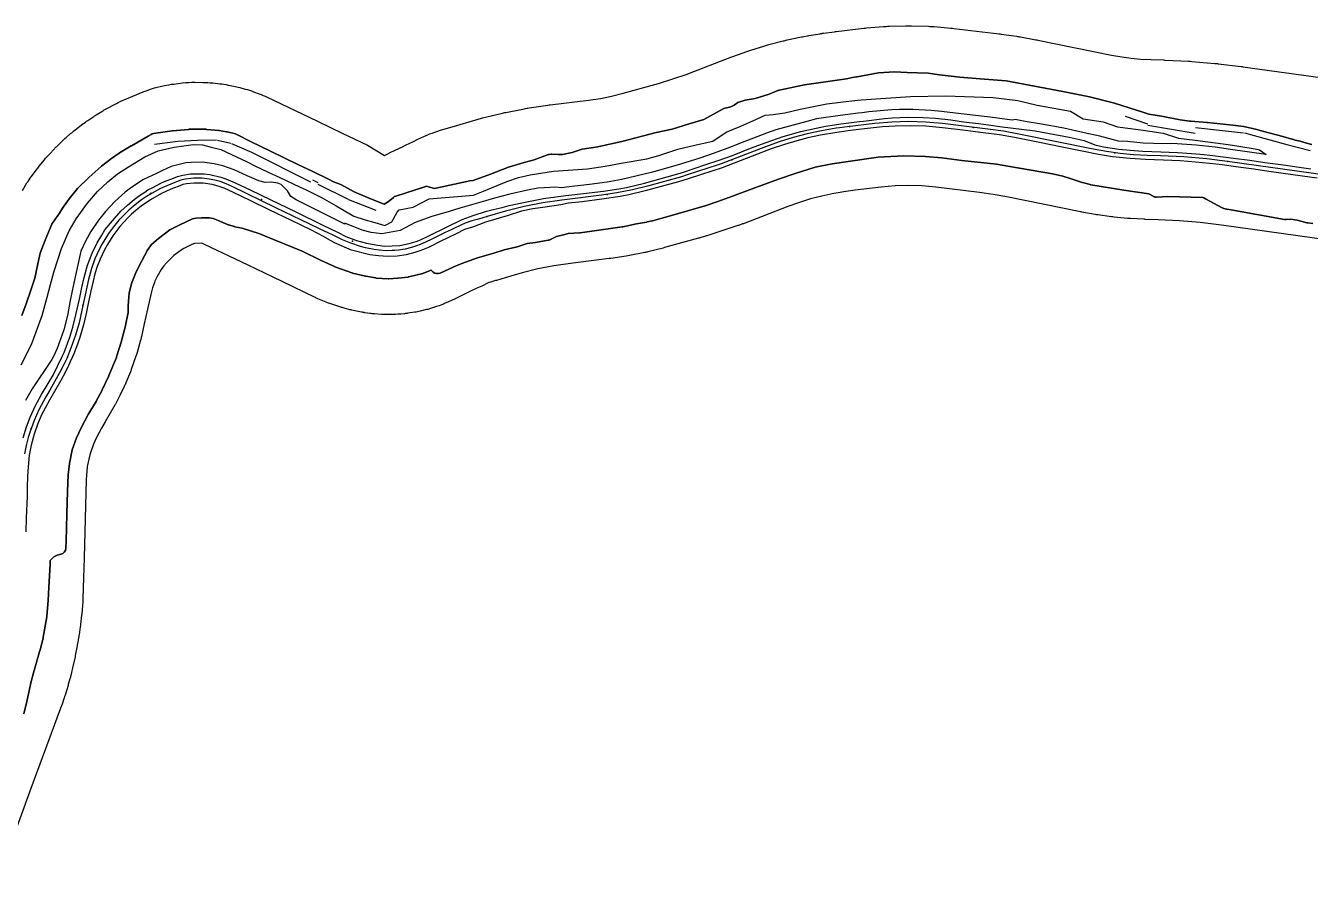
# Model space of a CAD drawing. Header units: inches. Extents: x 91426 to 118597, y 433843 to 446922.
# Drawn here: x 116479 to 117483, y 438874 to 439544 of the extents above; entities that cross this region are included whole.
import ezdxf

# ---------------------------------------------------------------- set-up
doc = ezdxf.new("R2010")
doc.units = ezdxf.units.IN
doc.header["$MEASUREMENT"] = 0
for name, color, linetype, true_color in [('As_waterkering_PWK', 7, 'Continuous', 0x8b0648), ('Beschermingszone_PWK', 7, 'Continuous', 0xde06d3), ('Kernzone_PWK', 7, 'Continuous', 0x33065f), ('Kruinlijnen_PWK', 7, 'Continuous', 0xda0676), ('Kunstwerken_PWK', 7, 'Continuous', 0x2f0602), ('Leggerbermen_PWK', 7, 'Continuous', 0xd60719), ('Referentiepunten_PWK', 7, 'Continuous', 0x7e0730)]:
    doc.layers.add(name, color=color, linetype=linetype, true_color=true_color)

msp = doc.modelspace()

# ---------------------------------------------------------------- linework, layer by layer
at = {"layer": 'As_waterkering_PWK'}
for points in [[(117115.1812, 439464.6229), (117112.5812, 439464.2754), (117103.915, 439462.8053), (117101.0709, 439462.2713), (117089.9222, 439459.9136), (117078.8925, 439457.0503), (117068.0048, 439453.6874), (117057.2816, 439449.8318), (117022.6538, 439436.4825), (117020.1988, 439435.6088), (116995.999, 439427.7011), (116991.5496, 439426.3608), (116965.1641, 439419.0766), (116953.2419, 439416.0986), (116941.1877, 439413.71), (116929.0307, 439411.9167), (116898.1109, 439408.1294), (116883.2618, 439405.9514), (116868.533, 439403.0704), (116853.9577, 439399.493), (116839.5687, 439395.2273), (116832.8814, 439393.2753), (116827.6251, 439391.8231), (116822.3509, 439390.068), (116818.9832, 439388.5), (116813.6021, 439385.8718), (116811.6065, 439384.9185), (116806.8401, 439382.7002), (116796.2828, 439377.6309), (116791.4095, 439375.2076), (116787.1688, 439373.3189), (116784.3357, 439372.2498), (116780.4246, 439370.9669), (116775.4355, 439369.7552), (116770.1702, 439368.9534), (116767.3549, 439368.6861), (116765.4127, 439368.5881)], [(117515.9669, 439424.7317), (117420.4306, 439438.0846), (117402.4696, 439440.2644), (117384.4415, 439441.793), (117366.3699, 439442.6684), (117355.8968, 439442.9859), (117345.2811, 439443.5338), (117334.6983, 439444.5325), (117324.1675, 439445.9801), (117313.7077, 439447.8741), (117255.4344, 439459.7108), (117243.3897, 439461.9024), (117231.2657, 439463.6008), (117195.7028, 439467.8448), (117182.5159, 439469.0284), (117169.2824, 439469.4388), (117156.0475, 439469.0745), (117142.8566, 439467.9369), (117121.2938, 439465.4399), (117115.1812, 439464.6229)], [(116765.4127, 439368.5881), (116760.7699, 439368.4793), (116755.2665, 439368.9026), (116751.2713, 439369.4847), (116744.5244, 439370.8341), (116740.688, 439371.866), (116732.9092, 439374.406), (116726.374, 439377.1047), (116719.3096, 439380.5179), (116708.6204, 439385.6773), (116693.9096, 439392.7416), (116674.3833, 439402.1079), (116640.1726, 439418.5915), (116635.463, 439420.814), (116630.9386, 439422.4809), (116626.6259, 439423.645), (116622.1809, 439424.5446), (116616.704, 439425.1532), (116610.3275, 439425.2061), (116603.373, 439424.3745), (116600.0617, 439423.645), (116598.0784, 439422.9421), (116597.3261, 439422.6287), (116596.6485, 439422.3486), (116595.4579, 439421.8723), (116588.9756, 439419.2265), (116584.0543, 439417.004), (116577.5191, 439413.5115), (116573.1799, 439410.8392), (116569.2112, 439408.1669), (116563.0464, 439403.4308), (116559.4216, 439400.2823), (116555.3999, 439396.3664), (116551.537, 439392.3183), (116547.3566, 439387.1854), (116543.3878, 439381.8143), (116539.7464, 439375.9674), (116538.0697, 439373.0831), (116534.339, 439365.4895), (116532.8574, 439361.997), (116530.1586, 439354.6416), (116527.8601, 439346.0673), (116522.6267, 439321.9041), (116520.4663, 439312.1174), (116517.7471, 439302.471), (116514.3894, 439292.9142), (116510.7646, 439284.1564), (116507.2721, 439276.9333), (116505.2083, 439272.9116), (116497.5354, 439259.4972), (116494.445, 439254.2716)], [(116494.445, 439254.2716), (116488.9364, 439244.0455), (116485.2215, 439235.7972), (116482.1986, 439227.1307), (116480.655, 439222.3496), (116479.1733, 439216.2113), (116477.7975, 439209.4909)]]:
    msp.add_lwpolyline(points, dxfattribs=at)
at = {"layer": 'Beschermingszone_PWK'}
for points in [[(116476.083, 439415.6154), (116479.7243, 439421.4624, -0.019845472), (116483.0684, 439426.3853), (116487.0372, 439431.7564, -0.011777956), (116489.2031, 439434.5475), (116493.3835, 439439.6804, -0.019630583), (116497.2773, 439444.0956), (116501.1402, 439448.1437, -0.009185029), (116503.0786, 439450.1018), (116507.1003, 439454.0176, -0.014217272), (116510.2389, 439456.9044), (116513.8637, 439460.0529, -0.015033229), (116517.3551, 439462.9061), (116523.5199, 439467.6421, -0.015618758), (116527.322, 439470.3786), (116531.2907, 439473.0509, -0.010152572), (116533.8509, 439474.7002), (116538.1901, 439477.3725, -0.015300535), (116542.1694, 439479.6583), (116548.7046, 439483.1508, -0.016652307), (116553.1853, 439485.3568), (116558.1066, 439487.5793, -0.009167844), (116560.6333, 439488.6651), (116567.3593, 439491.4104), (116568.3944, 439491.8244), (116568.5769, 439491.8999), (116569.2322, 439492.1729, -0.013546478), (116573.0238, 439493.6335), (116575.0071, 439494.3364, -0.030958162), (116583.9276, 439496.8891), (116587.2389, 439497.6185, -0.024454701), (116594.4678, 439498.8439), (116601.4224, 439499.6755, -0.031839309), (116610.9499, 439500.2035), (116617.3264, 439500.1506, -0.025594981), (116624.9863, 439499.6945), (116630.4632, 439499.0859, -0.022260356), (116637.0578, 439498.0543), (116641.5028, 439497.1547, -0.015994263), (116646.1717, 439496.0533), (116650.4844, 439494.8892, -0.022337673), (116656.8665, 439492.8566), (116661.3909, 439491.1897, -0.021986804), (116667.4711, 439488.6408), (116672.4547, 439486.289), (116706.8793, 439469.7024), (116726.3614, 439460.3573), (116741.1545, 439453.2534), (116745.9315, 439450.9477), (116759.3024, 439443.0101), (116759.4414, 439443.072), (116762.8892, 439444.7864, -0.003448647), (116763.8187, 439445.2407), (116774.376, 439450.3099, -0.003013492), (116775.1933, 439450.6963), (116779.6187, 439452.756), (116780.9806, 439453.4066), (116786.0685, 439455.8915, -0.004643877), (116787.3259, 439456.4913), (116790.6935, 439458.0593, -0.028636387), (116798.6698, 439461.2313), (116803.944, 439462.9864, -0.012924867), (116807.6529, 439464.115), (116812.3865, 439465.4227), (116818.4022, 439467.1787), (116832.6404, 439471.3997, -0.011880658), (116836.0802, 439472.3312), (116850.6556, 439475.9086, -0.011880734), (116854.1358, 439476.6756), (116868.8647, 439479.5565, -0.011880709), (116872.3774, 439480.1573), (116887.2265, 439482.3354, -0.005939914), (116888.9925, 439482.573), (116918.9974, 439486.2483), (116928.4184, 439487.638), (116936.8552, 439489.3098), (116946.0942, 439491.6175), (116970.7514, 439498.4246), (116973.5322, 439499.2623), (116995.9738, 439506.5955), (116996.5872, 439506.8138), (117030.3038, 439519.8118, -0.005697099), (117031.9054, 439520.4083), (117042.6285, 439524.2639, -0.011397171), (117045.8711, 439525.347), (117056.7588, 439528.7099, -0.011396878), (117060.0473, 439529.6441), (117071.077, 439532.5074, -0.011396643), (117074.4046, 439533.2907), (117085.5533, 439535.6484, -0.005702847), (117087.231, 439535.9833), (117090.0751, 439536.5173, -0.004390545), (117091.3717, 439536.749), (117100.0379, 439538.219, -0.008790997), (117102.6452, 439538.6143), (117111.3577, 439539.7788, -0.004396209), (117112.6664, 439539.942), (117134.2292, 439542.439, -0.007314088), (117136.4122, 439542.6595), (117149.6031, 439543.7972, -0.014630031), (117153.9841, 439544.0462), (117167.219, 439544.4104, -0.014630153), (117171.6071, 439544.4028), (117184.8406, 439543.9924, -0.01463002), (117189.2207, 439543.7281), (117202.4076, 439542.5445, -0.007315014), (117204.5901, 439542.3164), (117240.153, 439538.0724, -0.005100488), (117241.6704, 439537.8756), (117253.7944, 439536.1772, -0.010203055), (117256.8161, 439535.6908), (117268.8608, 439533.4992, -0.005102097), (117270.3638, 439533.2099), (117327.8556, 439521.5319), (117335.9614, 439520.0642), (117343.3323, 439519.0509), (117350.7395, 439518.3519), (117358.9663, 439517.9273), (117368.6425, 439517.634, -0.004523587), (117369.9985, 439517.5806), (117388.0701, 439516.7052, -0.00904706), (117390.778, 439516.5249), (117408.8061, 439514.9963, -0.009047063), (117411.5057, 439514.7181), (117429.4667, 439512.5383, -0.004523499), (117430.8123, 439512.3626), (117525.4872, 439499.1301)], [(117484.6823, 439451.6134), (117481.5771, 439452.4324), (117475.4132, 439454.0924), (117471.6179, 439455.0596), (117469.5937, 439455.623), (117469.0094, 439455.7856), (117461.9961, 439457.7374), (117446.1694, 439461.9813), (117441.7161, 439463.1519), (117431.5693, 439465.5906), (117431.5599, 439465.5919), (117431.2536, 439465.626), (117422.7891, 439466.5518), (117403.0892, 439468.7995, 0.011127696), (117402.8676, 439468.8198), (117402.8587, 439468.8204), (117390.0034, 439469.71), (117388.9137, 439469.8056), (117381.5902, 439470.8466), (117367.0085, 439473.6062), (117357.1268, 439475.1674), (117353.1337, 439476.4782), (117330.2491, 439483.9903), (117310.8569, 439488.7019), (117289.8464, 439492.8905), (117245.5157, 439501.2259), (117225.3226, 439502.9681), (117209.2917, 439504.1282), (117193.3779, 439506.0456), (117184.6506, 439507.2204), (117168.0538, 439507.8625), (117158.3245, 439508.4765), (117145.7546, 439507.7081), (117128.9511, 439504.5708), (117128.5666, 439504.4991), (117125.3709, 439503.9024), (117120.7133, 439502.8854), (117087.8057, 439498.1969), (117067.9221, 439494.0067), (117067.8512, 439493.9921), (117067.4192, 439493.901), (117067.0098, 439493.7357), (117060.3141, 439491.0316), (117049.2757, 439487.5598), (117041.417, 439486.0878), (117035.7653, 439484.2993), (117032.7118, 439482.3676), (117030.2001, 439481.0454), (117024.8071, 439479.8216), (117009.0374, 439471.0831), (116997.7552, 439467.6604), (116984.3364, 439463.4915), (116971.9422, 439460.8786), (116946.0658, 439454.1176), (116926.3374, 439449.8062), (116913.9143, 439447.8756), (116906.1353, 439445.3652), (116898.5672, 439443.8035), (116895.1765, 439443.8035), (116890.3492, 439443.934), (116890.0736, 439443.9414), (116889.7988, 439443.9185), (116888.2113, 439443.7862), (116887.5202, 439443.7286), (116886.8708, 439443.4851), (116884.7622, 439442.6943), (116884.7542, 439442.6913), (116876.4048, 439439.5924), (116868.6382, 439437.3915), (116856.3038, 439433.7187), (116842.1839, 439428.2826), (116828.5807, 439423.429), (116826.2204, 439423.072), (116798.5292, 439417.2471), (116793.8724, 439418.5171), (116792.4347, 439418.9092), (116791.017, 439418.4503), (116768.1305, 439411.042), (116767.2372, 439410.7528), (116766.5096, 439410.1593), (116762.2393, 439406.6756), (116761.801, 439406.318), (116759.1571, 439404.8033), (116756.9125, 439405.7033), (116745.9247, 439410.1087), (116735.7278, 439414.4972), (116725.1202, 439420.182), (116719.3557, 439422.4571), (116715.6137, 439424.484), (116703.4091, 439430.5193), (116691.6279, 439435.8141), (116670.6493, 439446.1056), (116654.4277, 439453.8867), (116643.781, 439459.4072, 0.05840852), (116642.6921, 439459.8191), (116636.3421, 439461.4066, 0.022671924), (116635.8979, 439461.4965), (116629.9448, 439462.4225, 0.013662473), (116629.6738, 439462.4571), (116620.4133, 439463.3832, 0.024921302), (116619.9158, 439463.408), (116606.4221, 439463.408, 0.023865936), (116605.9456, 439463.3852), (116593.5101, 439462.1946, 0.012249887), (116593.2669, 439462.1653), (116578.7148, 439460.0486, 0.101374199), (116576.8272, 439459.3671), (116574.5119, 439457.9521), (116561.3868, 439450.4776), (116561.341, 439450.4548), (116561.2184, 439450.3817), (116552.2009, 439444.9995), (116552.1131, 439444.9468), (116552.069, 439444.9208), (116552.0268, 439444.8917), (116551.9422, 439444.8342), (116544.9355, 439440.0457), (116544.8541, 439439.9896), (116544.7741, 439439.9314), (116544.6957, 439439.8711), (116538.0271, 439434.708), (116537.8783, 439434.5928), (116537.7385, 439434.4667), (116528.3479, 439425.9935), (116528.2865, 439425.9369), (116528.2258, 439425.8796), (116528.1577, 439425.8136), (116519.2608, 439417.2299), (116512.665, 439408.9787), (116507.5886, 439401.6974), (116505.1679, 439397.7548), (116499.4533, 439389.7574), (116499.1083, 439389.2747), (116494.0359, 439376.729), (116490.1027, 439366.4822), (116488.0859, 439358.3251), (116485.7286, 439347.0894), (116482.736, 439337.5165), (116479.1749, 439326.8368), (116475.7956, 439317.6888)], [(116477.1397, 439006.2181), (116479.4743, 439015.871), (116482.9636, 439031.4625), (116484.7176, 439038.3086), (116489.8574, 439055.7032, 0.012766045), (116489.9234, 439055.9498), (116492.3005, 439065.8242, 0.016199926), (116492.3661, 439066.1414), (116495.14, 439082.1632, 0.019739136), (116495.1919, 439082.5544), (116496.3282, 439094.804, 0.011964906), (116496.3446, 439095.0427), (116496.8011, 439105.265), (116497.7453, 439123.1636), (116497.9744, 439126.1102), (116498.2459, 439126.6479), (116499.3252, 439127.8914), (116500.7827, 439129.1904), (116503.3309, 439130.4883), (116506.102, 439131.0515, 0.346509007), (116510.103, 439135.771), (116510.3161, 439141.6755), (116510.5808, 439151.4691), (116510.9773, 439162.9686), (116511.5069, 439180.0461), (116511.8977, 439193.2045), (116512.9059, 439202.1523), (116515.1661, 439212.8257), (116518.5564, 439222.2432), (116521.9821, 439229.8557), (116527.5262, 439240.2995), (116533.8011, 439250.6267, 0.014412694), (116533.9436, 439250.8772), (116538.4415, 439259.3438, 0.0134189), (116538.5609, 439259.5841), (116543.7203, 439270.6967, 0.011131293), (116543.8096, 439270.9006), (116549.6304, 439285.0558, 0.021968034), (116549.7794, 439285.4689), (116553.6159, 439297.772, 0.01234988), (116553.6836, 439298.0095), (116556.7263, 439309.7835, 0.014504962), (116556.7907, 439310.0663), (116558.7751, 439320.1205, 0.048755979), (116558.8697, 439321.0887), (116558.8697, 439325.166), (116559.1184, 439329.1455), (116559.7402, 439335.2389), (116561.4382, 439342.8802), (116565.1645, 439352.0715), (116569.2605, 439360.0075), (116572.0042, 439364.9725, 0.010300434), (116572.1001, 439365.1548), (116573.7947, 439368.544), (116577.073, 439373.2918), (116582.5593, 439378.0625), (116591.4619, 439384.8335), (116599.2989, 439388.8142), (116609.2783, 439393.3617), (116611.744, 439394.0256), (116616.2943, 439394.1423), (116622.2327, 439394.2634), (116625.3842, 439393.6535), (116629.347, 439392.1383), (116636.6306, 439388.8867, 0.03540717), (116637.2952, 439388.6448), (116641.9254, 439387.3219, 0.020227779), (116642.3184, 439387.2266), (116647.9918, 439386.0919), (116661.8702, 439381.6249), (116665.3676, 439380.0697), (116695.0424, 439368.1824), (116709.7915, 439360.7673), (116720.1121, 439356.0276, 0.022354525), (116720.5261, 439355.8594), (116733.731, 439351.1717, 0.026232101), (116734.2336, 439351.0225), (116744.4403, 439348.5656, 0.015662284), (116744.7469, 439348.5018), (116752.2834, 439347.1804, 0.027653984), (116752.8322, 439347.1152), (116762.1793, 439346.5258, 0.031466192), (116762.808, 439346.5258), (116769.6548, 439346.9566, 0.01310421), (116769.9158, 439346.9799), (116777.6212, 439347.872, 0.033149878), (116778.2726, 439347.9915), (116789.2528, 439350.7696, 0.03311461), (116789.882, 439350.974), (116795.8181, 439353.3464), (116797.4512, 439351.8255, 0.303401678), (116802.9362, 439350.9366), (116813.5981, 439355.8069), (116819.8856, 439358.5016), (116832.1617, 439362.8951), (116844.8937, 439366.5703), (116852.8536, 439369.0496), (116862.0835, 439371.2596, 0.01612706), (116862.3945, 439371.3448), (116871.039, 439374.0144), (116877.5746, 439375.0198), (116887.3843, 439376.6106, 0.068755482), (116888.6926, 439377.0125), (116893.9894, 439379.4762), (116900.4079, 439381.2043), (116903.0822, 439381.8728), (116911.8723, 439382.3751, 0.021593909), (116912.3018, 439382.4184), (116936.0804, 439385.853), (116945.1744, 439387.0392, 0.023837643), (116945.6434, 439387.1233), (116956.4712, 439389.6019), (116964.3867, 439390.8996, 0.01489757), (116964.6791, 439390.9565), (116968.7801, 439391.8825, 0.011292691), (116968.9992, 439391.9372), (116980.1318, 439394.9854), (116999.3364, 439400.4157), (117009.1283, 439403.1944, 0.015044833), (117009.4151, 439403.2852), (117020.0116, 439406.9941), (117031.5641, 439411.1104), (117046.9421, 439416.8109), (117067.5229, 439424.4627), (117080.4921, 439428.9169), (117096.2997, 439433.8404), (117109.5398, 439436.4114), (117122.1087, 439438.2444), (117145.5748, 439441.5217), (117165.5256, 439442.6877), (117182.6108, 439442.1699), (117195.2037, 439441.0015), (117210.7811, 439439.0213), (117238.0811, 439436.1199), (117246.9124, 439434.6913), (117281.7021, 439428.6295), (117289.8591, 439426.8451), (117295.5925, 439425.0764), (117305.0541, 439421.8209, 0.017284558), (117305.3846, 439421.7199), (117311.2161, 439420.1545, 0.024479501), (117311.6943, 439420.0509), (117337.7146, 439415.7355), (117357.0667, 439412.9544), (117360.5549, 439411.0332, 0.137738157), (117363.1874, 439410.4178), (117372.0047, 439410.8067), (117399.3418, 439410.0571), (117400.1711, 439409.7992), (117401.592, 439409.0617), (117414.5151, 439401.9989, 0.07638224), (117415.943, 439401.4814), (117417.9081, 439401.0928, 0.013189736), (117418.1681, 439401.0485), (117420.0591, 439400.7772), (117463.3065, 439392.9803, 0.066345234), (117464.6262, 439392.9198), (117468.0566, 439393.2177), (117473.1133, 439392.3179), (117480.7022, 439390.3074, 0.043222087), (117481.5522, 439390.1592), (117485.5472, 439389.8139)], [(117509.0458, 439375.213), (117413.9575, 439388.5033), (117397.3437, 439390.5197), (117381.1187, 439391.8954), (117364.4027, 439392.7051), (117354.3817, 439393.0089, -0.005315106), (117353.3196, 439393.0524), (117342.7039, 439393.6003, -0.010630885), (117340.5836, 439393.755), (117330.0008, 439394.7536, -0.010631343), (117327.8889, 439394.9983), (117317.3581, 439396.4459, -0.010630946), (117315.2586, 439396.7802), (117304.7989, 439398.6742, -0.005316045), (117303.7548, 439398.8747), (117245.9815, 439410.6099), (117235.4427, 439412.5275), (117224.8344, 439414.0135), (117190.5043, 439418.1104), (117179.5035, 439419.0978), (117169.1952, 439419.4175), (117158.8859, 439419.1337), (117147.8816, 439418.1847), (117127.4821, 439415.8224), (117120.0767, 439414.8326), (117112.7101, 439413.583), (117110.858, 439413.2352), (117101.3824, 439411.2313), (117092.5593, 439408.9409), (117083.8497, 439406.2507), (117074.7352, 439402.9736), (117040.639, 439389.8292, -0.006510554), (117039.4181, 439389.3767), (117036.9631, 439388.503, -0.006520283), (117035.729, 439388.0818), (117011.5292, 439380.1741, -0.005810517), (117010.4205, 439379.826), (117005.9711, 439378.4857, -0.00580685), (117004.8553, 439378.1637), (116978.4698, 439370.8795, -0.006145682), (116977.2811, 439370.567), (116965.3589, 439367.589, -0.01229054), (116962.9605, 439367.0522), (116950.9063, 439364.6636, -0.012290153), (116948.4845, 439364.2453), (116936.3275, 439362.452, -0.006144463), (116935.1097, 439362.2876), (116904.7795, 439358.5725), (116891.6938, 439356.6531), (116879.2973, 439354.2284), (116867.0299, 439351.2175), (116853.6797, 439347.2597), (116846.8918, 439345.2783, -0.003615654), (116846.1962, 439345.0807), (116842.1858, 439343.9728), (116840.8576, 439343.5308), (116840.5091, 439343.3685), (116835.3498, 439340.8486), (116832.9316, 439339.6935), (116828.2112, 439337.4965), (116818.2364, 439332.707), (116813.6719, 439330.4372, -0.010612245), (116811.752, 439329.5329), (116807.5113, 439327.6441, -0.014542826), (116804.8216, 439326.5388), (116801.9885, 439325.4697, -0.010969708), (116799.9196, 439324.7404), (116796.0085, 439323.4575, -0.0196813), (116792.2244, 439322.3792), (116787.2353, 439321.1675, -0.021783617), (116782.9629, 439320.3251), (116777.6976, 439319.5233, -0.01411829), (116774.8958, 439319.1772), (116772.0805, 439318.9099, -0.011059897), (116769.8746, 439318.7497), (116767.9324, 439318.6517, -0.006744897), (116766.5844, 439318.6019), (116761.9415, 439318.493, -0.025056633), (116756.9351, 439318.6266), (116751.4317, 439319.0499, -0.016977826), (116748.0579, 439319.425), (116744.0627, 439320.0071, -0.013180574), (116741.4655, 439320.4557), (116734.7186, 439321.8051, -0.016339258), (116731.5377, 439322.5501), (116727.7012, 439323.582, -0.013217519), (116725.1679, 439324.3357), (116717.3891, 439326.8757, -0.019004413), (116713.8247, 439328.1915), (116707.2895, 439330.8902, -0.014613545), (116704.6224, 439332.084), (116697.5666, 439335.493), (116686.931, 439340.6265), (116672.275, 439347.6645), (116652.7193, 439357.0449), (116618.6512, 439373.4598), (116616.4815, 439374.4837), (116610.6813, 439374.0814), (116608.7193, 439373.2806), (116606.1517, 439372.121), (116602.4353, 439370.135), (116600.2638, 439368.7976), (116598.4332, 439367.565), (116594.6996, 439364.6967), (116593.2836, 439363.4667), (116590.9389, 439361.1837), (116589.0658, 439359.2209), (116586.8694, 439356.524), (116584.7806, 439353.6971), (116582.5906, 439350.1806), (116582.175, 439349.4657), (116579.8268, 439344.6861), (116579.3706, 439343.6106), (116577.8721, 439339.5266), (116576.4697, 439334.2952), (116571.4727, 439311.2232), (116569.2909, 439301.3395, -0.014375274), (116568.5908, 439298.5516), (116565.8716, 439288.9052, -0.015778144), (116564.9203, 439285.8972), (116561.5626, 439276.3404, -0.013641329), (116560.5885, 439273.7925), (116556.9637, 439265.0347, -0.014487127), (116555.7788, 439262.3913), (116552.2863, 439255.1682, -0.005936082), (116551.7569, 439254.1056), (116549.6931, 439250.0839, -0.011363588), (116548.61, 439248.0862), (116540.937, 439234.6718, -0.003623885), (116540.5726, 439234.0453), (116537.9908, 439229.6796), (116533.7973, 439221.8949), (116531.7105, 439217.2617), (116529.601, 439211.2138), (116528.8163, 439208.7831), (116527.9822, 439205.3279), (116527.0536, 439200.7918), (116526.8924, 439199.7084), (116526.4342, 439195.7861), (116526.2103, 439192.9078), (116526.065, 439189.3392), (116524.4156, 439128.3425), (116524.0195, 439112.6796), (116523.4841, 439096.428, -0.012853232), (116523.3334, 439093.8622), (116522.5661, 439084.787, -0.006875842), (116522.4315, 439083.4185), (116521.6113, 439076.116, -0.008540569), (116521.3916, 439074.4222), (116520.4656, 439068.1251, -0.00678755), (116520.2499, 439066.7849), (116519.0775, 439060.0819, -0.003634597), (116518.947, 439059.3668), (116517.5265, 439051.888, -0.005746305), (116517.2991, 439050.7615), (116516.1525, 439045.3999, -0.004292916), (116515.9657, 439044.5619), (116514.0432, 439036.271, -0.013985249), (116513.3356, 439033.5655), (116512.0391, 439029.1205, -0.003253251), (116511.8528, 439028.4971), (116509.498, 439020.7977, -0.010766019), (116508.8242, 439018.7529), (116507.1216, 439013.9378), (116505.9482, 439010.6308, -0.003209853), (116505.7296, 439010.0272), (116482.7816, 438947.8984), (116455.5622, 438873.7351)]]:
    msp.add_lwpolyline(points, format="xyb", dxfattribs=at)
at = {"layer": 'Kernzone_PWK'}
for points in [[(116475.7956, 439317.6888), (116479.1749, 439326.8368), (116482.736, 439337.5165), (116485.7286, 439347.0894), (116488.0859, 439358.3251), (116490.1027, 439366.4822), (116494.0359, 439376.729), (116499.1083, 439389.2747), (116505.1679, 439397.7548), (116507.5886, 439401.6974), (116512.665, 439408.9787), (116519.2608, 439417.2299), (116528.1357, 439425.791, -0.013932242), (116528.3479, 439425.9935), (116537.7385, 439434.4667), (116537.8783, 439434.5928), (116538.0271, 439434.708), (116544.6957, 439439.8711, -0.014834719), (116544.9355, 439440.0457), (116551.9422, 439444.8342), (116552.0268, 439444.8917), (116552.069, 439444.9208), (116552.2009, 439444.9995), (116561.2184, 439450.3817), (116561.341, 439450.4548), (116561.3868, 439450.4776), (116574.5119, 439457.9521), (116576.8272, 439459.3671, -0.101374199), (116578.7148, 439460.0486), (116593.2669, 439462.1653, -0.012249889), (116593.5101, 439462.1946), (116605.9456, 439463.3852, -0.023865937), (116606.4221, 439463.408), (116619.9158, 439463.408, -0.024921302), (116620.4133, 439463.3832), (116629.6738, 439462.4571, -0.013662473), (116629.9448, 439462.4225), (116635.8979, 439461.4965, -0.022671924), (116636.3421, 439461.4066), (116642.6921, 439459.8191, -0.05840852), (116643.781, 439459.4072), (116654.4277, 439453.8867), (116670.6493, 439446.1056), (116691.6279, 439435.8141), (116703.4091, 439430.5193), (116715.6137, 439424.484), (116719.3557, 439422.4571), (116720.3045, 439422.0826), (116725.1202, 439420.182), (116735.7278, 439414.4972), (116745.9247, 439410.1087), (116756.9125, 439405.7033), (116759.1571, 439404.8033), (116761.801, 439406.318), (116762.2393, 439406.6756), (116766.5096, 439410.1593), (116767.2372, 439410.7528), (116768.1305, 439411.042), (116791.017, 439418.4503), (116792.4347, 439418.9092), (116793.8724, 439418.5171), (116798.5292, 439417.2471), (116826.2204, 439423.072), (116828.5807, 439423.429), (116842.1839, 439428.2826), (116856.3038, 439433.7187), (116868.6382, 439437.3915), (116876.4048, 439439.5924), (116884.7542, 439442.6913), (116884.7622, 439442.6943), (116886.8708, 439443.4851), (116887.5202, 439443.7286), (116888.2113, 439443.7862), (116889.7988, 439443.9185), (116890.0736, 439443.9414), (116890.3492, 439443.934), (116895.1765, 439443.8035), (116898.5672, 439443.8035), (116906.1353, 439445.3652), (116913.9143, 439447.8756), (116926.3374, 439449.8062), (116946.0658, 439454.1176), (116971.9422, 439460.8786), (116984.3364, 439463.4915), (116997.7552, 439467.6604), (117009.0374, 439471.0831), (117024.8071, 439479.8216), (117030.2001, 439481.0454), (117032.7118, 439482.3676), (117035.7653, 439484.2993), (117041.417, 439486.0878), (117049.2757, 439487.5598), (117060.3141, 439491.0316), (117067.0098, 439493.7357), (117067.4192, 439493.901), (117067.8512, 439493.9921), (117067.9221, 439494.0063), (117087.8057, 439498.1969), (117120.7133, 439502.8854), (117125.3709, 439503.9024), (117128.5666, 439504.4991), (117128.9511, 439504.5708), (117145.7546, 439507.7081), (117158.3245, 439508.4765), (117168.0538, 439507.8625), (117184.6506, 439507.2204), (117193.3779, 439506.0456), (117209.2917, 439504.1282), (117225.3226, 439502.9681), (117245.5157, 439501.2259), (117289.8464, 439492.8905), (117310.8569, 439488.7019), (117330.2491, 439483.9903), (117353.1337, 439476.4782), (117357.1268, 439475.1674), (117367.0085, 439473.6062), (117381.5902, 439470.8466), (117388.9137, 439469.8056), (117390.0034, 439469.71), (117402.8587, 439468.8204), (117402.8676, 439468.8198, -0.011127696), (117403.0892, 439468.7995), (117422.7891, 439466.5518), (117431.2536, 439465.626), (117431.5599, 439465.5919), (117431.5693, 439465.5903), (117441.7161, 439463.1519), (117446.1694, 439461.9813), (117461.9961, 439457.7374), (117469.0094, 439455.7856), (117469.5937, 439455.623), (117471.6179, 439455.0596), (117475.4132, 439454.0924), (117481.5771, 439452.4324), (117484.6823, 439451.6134)], [(117485.5472, 439389.8139), (117481.5522, 439390.1592, -0.043222094), (117480.7022, 439390.3074), (117473.1133, 439392.3179), (117468.0566, 439393.2177), (117464.6262, 439392.9198, -0.066345235), (117463.3065, 439392.9803), (117420.0591, 439400.7772), (117418.1681, 439401.0485, -0.013189712), (117417.9081, 439401.0928), (117415.943, 439401.4814, -0.076382241), (117414.5151, 439401.9989), (117401.592, 439409.0617), (117400.1711, 439409.7992), (117399.3418, 439410.0571), (117372.0047, 439410.8067), (117363.1874, 439410.4178, -0.137738156), (117360.5549, 439411.0332), (117357.0667, 439412.9544), (117337.7146, 439415.7355), (117311.6943, 439420.0509, -0.024479484), (117311.2161, 439420.1545), (117305.3846, 439421.7199, -0.017284566), (117305.0541, 439421.8209), (117295.5925, 439425.0764), (117289.8591, 439426.8451), (117281.7021, 439428.6295), (117246.9124, 439434.6913), (117238.0811, 439436.1199), (117210.7811, 439439.0213), (117195.2037, 439441.0015), (117182.6108, 439442.1699), (117165.5256, 439442.6877), (117145.5748, 439441.5217), (117122.1087, 439438.2444), (117109.5398, 439436.4114), (117096.2997, 439433.8404), (117080.4921, 439428.9169), (117067.5229, 439424.4627), (117046.9421, 439416.8109), (117031.5641, 439411.1104), (117020.0116, 439406.9941), (117009.4151, 439403.2852, -0.01504483), (117009.1283, 439403.1944), (116999.3364, 439400.4157), (116980.1318, 439394.9854), (116968.9992, 439391.9372, -0.011292704), (116968.7801, 439391.8825), (116964.6791, 439390.9565, -0.014897575), (116964.3867, 439390.8996), (116956.4712, 439389.6019), (116945.6434, 439387.1233, -0.023837639), (116945.1744, 439387.0392), (116936.0804, 439385.853), (116912.3018, 439382.4184, -0.021593899), (116911.8723, 439382.3751), (116903.0822, 439381.8728), (116900.4079, 439381.2043), (116893.9894, 439379.4762), (116888.6926, 439377.0125, -0.068755484), (116887.3843, 439376.6106), (116877.5746, 439375.0198), (116871.039, 439374.0144), (116862.3945, 439371.3448, -0.016127065), (116862.0835, 439371.2596), (116852.8536, 439369.0496), (116844.8937, 439366.5703), (116832.1617, 439362.8951), (116819.8856, 439358.5016), (116813.5981, 439355.8069), (116802.9362, 439350.9366, -0.303401678), (116797.4512, 439351.8255), (116795.8181, 439353.3464), (116789.882, 439350.974, -0.033114615), (116789.2528, 439350.7696), (116778.2726, 439347.9915, -0.033149875), (116777.6212, 439347.872), (116769.9158, 439346.9799, -0.013104222), (116769.6548, 439346.9566), (116762.808, 439346.5258, -0.031466183), (116762.1793, 439346.5258), (116752.8322, 439347.1152, -0.027653984), (116752.2834, 439347.1804), (116744.7469, 439348.5018, -0.015662291), (116744.4403, 439348.5656), (116734.2336, 439351.0225, -0.026232111), (116733.731, 439351.1717), (116720.5261, 439355.8594, -0.02235451), (116720.1121, 439356.0276), (116709.7915, 439360.7673), (116695.0424, 439368.1824), (116665.3676, 439380.0697), (116661.8702, 439381.6249), (116647.9918, 439386.0919), (116642.3184, 439387.2266, -0.020227791), (116641.9254, 439387.3219), (116637.2952, 439388.6448, -0.035407172), (116636.6306, 439388.8867), (116629.347, 439392.1383), (116625.3842, 439393.6535), (116622.2327, 439394.2634), (116616.2943, 439394.1423), (116611.744, 439394.0256), (116609.2783, 439393.3617), (116599.2989, 439388.8142), (116591.4619, 439384.8335), (116582.5593, 439378.0625), (116577.073, 439373.2918), (116573.7947, 439368.544), (116572.1001, 439365.1548, -0.010300425), (116572.0042, 439364.9725), (116569.2605, 439360.0075), (116565.1645, 439352.0715), (116561.4382, 439342.8802), (116559.7402, 439335.2389), (116559.1184, 439329.1455), (116558.8697, 439325.166), (116558.8697, 439321.0887, -0.048755979), (116558.7751, 439320.1205), (116556.7907, 439310.0663, -0.014504959), (116556.7263, 439309.7835), (116553.6836, 439298.0095, -0.01234988), (116553.6159, 439297.772), (116549.7794, 439285.4689, -0.021968033), (116549.6304, 439285.0558), (116543.8096, 439270.9006, -0.011131301), (116543.7203, 439270.6967), (116538.5609, 439259.5841, -0.013418904), (116538.4415, 439259.3438), (116533.9436, 439250.8772, -0.014412694), (116533.8011, 439250.6267), (116527.5262, 439240.2995), (116521.9821, 439229.8557), (116518.5564, 439222.2432), (116515.1661, 439212.8257), (116512.9059, 439202.1523), (116511.8977, 439193.2045), (116511.5069, 439180.0461), (116510.9773, 439162.9686), (116510.5808, 439151.4691), (116510.3161, 439141.6755), (116510.103, 439135.771, -0.346509006), (116506.102, 439131.0515), (116503.3309, 439130.4883), (116500.7827, 439129.1904), (116499.3252, 439127.8914), (116498.2459, 439126.6479), (116497.9744, 439126.1102), (116497.7453, 439123.1636), (116496.8011, 439105.265), (116496.3446, 439095.0427, -0.011964906), (116496.3282, 439094.804), (116495.1919, 439082.5544, -0.019739135), (116495.14, 439082.1632), (116492.3661, 439066.1414, -0.016199926), (116492.3005, 439065.8242), (116489.9234, 439055.9498, -0.012766047), (116489.8574, 439055.7032), (116484.7176, 439038.3086), (116482.9636, 439031.4625), (116479.4743, 439015.871), (116477.1397, 439006.2181)]]:
    msp.add_lwpolyline(points, format="xyb", dxfattribs=at)
at = {"layer": 'Kruinlijnen_PWK'}
for points in [[(116476.764, 439222.2211, 0), (116479.4071, 439230.8219, 0), (116482.2522, 439238.2972, 0), (116486.4587, 439247.3663, 0), (116491.0782, 439256.0715, 0), (116496.273, 439264.74, 0), (116500.1246, 439271.1758, 0), (116507.2422, 439285.861, 0), (116508.872, 439288.9259, 0), (116513.2949, 439300.7709, 0), (116515.5767, 439308.5774, 0), (116518.0019, 439318.2772, 0), (116520.8412, 439330.6002, 0), (116522.6608, 439339.7783, 0), (116524.3762, 439347.5921, 0), (116527.0978, 439357.2109, 0), (116530.7021, 439366.5348, 0), (116534.6615, 439374.6142, 0), (116538.2044, 439380.6497, 0), (116540.687, 439384.6934, 0), (116546.5276, 439391.8725, 0), (116553.1232, 439399.3863, 0), (116558.2248, 439404.1774, 0), (116563.621, 439408.6337, 0), (116567.6422, 439411.6041, 0), (116571.7968, 439414.3852, 0), (116574.3206, 439416.068, 0), (116578.1324, 439417.9406, 0), (116584.9861, 439421.4613, 0), (116588.6418, 439423.1223, 0), (116592.8862, 439424.7902, 0), (116597.5368, 439426.621, 0), (116601.6957, 439427.6098, 0), (116607.7166, 439428.6958, 0), (116612.2437, 439428.6012, 0), (116618.2538, 439428.5351, 0), (116622.794, 439428.0423, 0), (116631.3946, 439425.9396, 0), (116635.1962, 439424.6999, 0), (116642.4935, 439421.6222, 0), (116654.2088, 439415.9874, 0), (116670.43, 439408.1853, 0), (116689.3548, 439399.0829, 0), (116711.2338, 439388.3289, 0), (116723.0055, 439382.6469, 0), (116729.1644, 439379.642, 0), (116737.4933, 439376.4905, 0), (116745.385, 439374.315, 0), (116754.1569, 439372.7084, 0), (116759.4412, 439372.0356, 0), (116771.4266, 439372.6784, 0), (116778.6559, 439374.1469, 0), (116784.0317, 439375.6355, 0), (116787.4513, 439376.9768, 0), (116792.9835, 439379.6901, 0), (116808.7962, 439387.4993, 0), (116820.041, 439392.9232, 0), (116828.639, 439396.068, 0), (116839.091, 439399.3713, 0), (116844.4037, 439400.7552, 0), (116851.4464, 439402.3993, 0), (116856.8375, 439403.9435, 0), (116868.0952, 439406.3008, 0), (116879.8616, 439408.6532, 0), (116883.8012, 439409.3458, 0), (116901.1736, 439411.529, 0), (116914.8986, 439413.1675, 0), (116930.5703, 439414.9659, 0), (116942.6029, 439416.8261, 0), (116948.5025, 439417.8933, 0), (116962.7474, 439421.3942, 0), (116980.5523, 439426.2821, 0), (116992.4092, 439429.7212, 0), (117010.7348, 439435.9354, 0), (117020.2038, 439439.0434, 0), (117031.421, 439442.9587, 0), (117045.7302, 439448.6143, 0), (117057.7792, 439453.0509, 0), (117071.0644, 439457.6801, 0), (117084.9922, 439461.6327, 0), (117096.9433, 439464.3667, 0), (117104.2094, 439465.7552, 0), (117111.3939, 439466.9579, 0), (117116.3117, 439467.8007, 0), (117130.8353, 439469.5643, 0), (117133.9535, 439469.88, 0), (117150.3801, 439471.9403, 0), (117156.3662, 439472.3454, 0), (117168.387, 439472.8484, 0), (117180.6571, 439472.6075, 0), (117190.3295, 439472.056, 0), (117202.4351, 439470.7862, 0), (117212.2598, 439469.398, 0), (117223.855, 439467.9717, 0), (117231.7386, 439466.9843, 0), (117242.5077, 439465.3292, 0), (117249.0777, 439464.5783, 0), (117268.1413, 439462.2331, 0), (117294.7444, 439457.1893, 0), (117306.5247, 439454.5804, 0), (117314.8647, 439451.3508, 0), (117321.718, 439449.6839, 0), (117333.5892, 439447.9389, 0), (117342.5988, 439447.0413, 0), (117352.5192, 439446.3653, 0), (117366.5119, 439445.9155, 0), (117379.4993, 439445.3518, 0), (117390.4742, 439444.6124, 0), (117400.4354, 439443.7344, 0), (117409.3839, 439442.7742, 0), (117423.2667, 439440.9698, 0), (117436.1416, 439439.1703, 0), (117448.0261, 439437.5092, 0), (117460.4256, 439435.7762, 0), (117483.9399, 439432.4896, 0)], [(117488.7143, 439425.2591, 0), (117469.8972, 439427.8892, 0), (117451.0801, 439430.5192, 0), (117439.1956, 439432.1803, 0), (117425.3304, 439434.1182, 0), (117414.4318, 439435.608, 0), (117404.5009, 439436.78, 0), (117393.5524, 439437.8406, 0), (117381.5848, 439438.7171, 0), (117368.6002, 439439.3427, 0), (117354.6071, 439439.7803, 0), (117342.629, 439440.4838, 0), (117328.7153, 439442.0194, 0), (117317.856, 439443.7674, 0), (117305.1063, 439446.3049, 0), (117289.4265, 439449.4898, 0), (117271.7868, 439453.0729, 0), (117252.1842, 439457.0403, 0), (117240.3607, 439459.0854, 0), (117227.4724, 439460.7805, 0), (117211.5851, 439462.6764, 0), (117195.6978, 439464.5723, 0), (117182.7535, 439465.7536, 0), (117170.6647, 439466.1789, 0), (117158.7662, 439465.9546, 0), (117148.7901, 439465.2786, 0), (117134.8752, 439463.7409, 0), (117123.9482, 439462.4755, 0), (117113.0407, 439461.0579, 0), (117100.2391, 439458.8006, 0), (117090.4635, 439456.6977, 0), (117081.7445, 439454.4689, 0), (117072.1583, 439451.6246, 0), (117061.7584, 439448.0438, 0), (117046.8192, 439442.3153, 0), (117032.8232, 439436.9197, 0), (117023.4909, 439433.327, 0), (117007.3508, 439427.9914, 0), (116996.8947, 439424.5753, 0), (116989.213, 439422.3441, 0), (116978.6096, 439419.4169, 0), (116963.1811, 439415.1794, 0), (116950.5309, 439412.1907, 0), (116943.6611, 439410.8486, 0), (116929.4271, 439408.6809, 0), (116913.9413, 439406.7941, 0), (116903.256, 439405.6732, 0), (116897.2117, 439404.4065, 0), (116885.1302, 439402.5355, 0), (116875.3595, 439401.1815, 0), (116866.5598, 439399.2944, 0), (116855.1626, 439395.7411, 0), (116838.2926, 439390.7688, 0), (116828.8762, 439387.0964, 0), (116821.9129, 439384.9492, 0), (116815.4577, 439381.5587, 0), (116803.4944, 439376.0311, 0), (116794.2693, 439371.3648, 0), (116787.6638, 439368.5419, 0), (116783.1664, 439366.9754, 0), (116776.2268, 439365.2086, 0), (116769.1648, 439364.1613, 0), (116762.0379, 439364.0067, 0), (116754.7407, 439364.4257, 0), (116747.7473, 439365.3459, 0), (116733.6256, 439368.9123, 0), (116720.2803, 439374.5752, 0), (116711.5644, 439379.5838, 0), (116701.6759, 439384.862, 0), (116686.5557, 439392.1345, 0), (116669.1476, 439400.4797, 0), (116654.7288, 439407.4148, 0), (116641.2111, 439413.9165, 0), (116633.9921, 439417.3625, 0), (116629.2867, 439419.047, 0), (116624.4514, 439420.3111, 0), (116617.5257, 439421.2901, 0), (116610.5321, 439421.3896, 0), (116604.5715, 439420.7335, 0), (116601.6264, 439420.1648, 0), (116597.8834, 439418.7969, 0), (116592.3287, 439416.5284, 0), (116585.036, 439413.245, 0), (116576.3112, 439408.3674, 0), (116568.913, 439403.2476, 0), (116565.007, 439400.1269, 0), (116561.2644, 439396.8125, 0), (116558.3818, 439394.0397, 0), (116555.6246, 439391.1423, 0), (116552.3301, 439387.3821, 0), (116546.8956, 439380.2121, 0), (116542.6105, 439373.459, 0), (116540.2189, 439369.0687, 0), (116536.8435, 439361.8185, 0), (116534.6935, 439356.2183, 0), (116532.8794, 439350.5005, 0), (116531.4037, 439344.6859, 0), (116529.4928, 439335.8912, 0), (116527.5874, 439327.0952, 0), (116525.8937, 439319.2765, 0), (116523.8626, 439310.5095, 0), (116520.7988, 439299.9468, 0), (116518.4997, 439293.3357, 0), (116516.3206, 439287.7458, 0), (116512.26, 439278.609, 0), (116509.5757, 439273.2434, 0), (116506.2174, 439267.1022, 0), (116501.2515, 439258.4223, 0), (116497.2788, 439251.4785, 0), (116493.8635, 439245.3686, 0), (116491.1953, 439239.9951, 0), (116488.057, 439232.638, 0), (116485.4121, 439225.0897, 0), (116483.034, 439216.4121, 0), (116481.4672, 439208.5688, 0), (116480.7576, 439199.3482, 0), (116480.162, 439191.8721, 0), (116479.9843, 439183.4404, 0), (116479.8025, 439176.343, 0), (116478.9959, 439159.6708, 0), (116478.6985, 439148.6748, 0)]]:
    msp.add_polyline3d(points, dxfattribs=at)
at = {"layer": 'Kunstwerken_PWK'}
for p, q in [((117338.6638, 439473.6497), (117356.0517, 439467.8073)), ((117356.3573, 439466.7915), (117393.3727, 439460.3632)), ((117393.7486, 439464.7312), (117431.0928, 439460.5441)), ((116628.6728, 439455.0353), (116639.2079, 439452.6666)), ((116702.9805, 439424.0032), (116707.2122, 439421.8744)), ((116707.125, 439420.5588), (116730.9134, 439408.7393)), ((116731.167, 439408.4335), (116752.553, 439400.1889))]:
    msp.add_line(p, q, dxfattribs=at)
for points in [[(116579.5418, 439451.7109), (116597.7601, 439454.142), (116613.1768, 439454.8648), (116627.952, 439455.2048)], [(117431.9815, 439460.6224), (117447.157, 439456.5858), (117465.0071, 439451.5846), (117474.1457, 439449.2556), (117483.2748, 439446.7971)], [(116639.6668, 439452.2449), (116655.4323, 439445.5985), (116701.4376, 439422.4131)]]:
    msp.add_lwpolyline(points, dxfattribs=at)
at = {"layer": 'Leggerbermen_PWK'}
msp.add_lwpolyline([(116475.0567, 439279.137), (116483.3052, 439295.2276), (116491.4938, 439317.8078), (116495.6239, 439332.1988), (116498.1754, 439342.1799), (116500.6237, 439351.6881), (116506.5924, 439370.3324), (116512.7612, 439383.9953), (116518.2477, 439393.5248), (116526.9672, 439405.7191), (116534.9039, 439414.7131), (116542.8673, 439422.2958), (116550.6255, 439428.6012), (116559.1796, 439434.1612), (116571.8291, 439441.7932), (116582.2225, 439446.5068), (116594.9298, 439449.4215), (116602.3003, 439450.5987), (116609.8157, 439451.4603), (116616.9591, 439451.347), (116623.7284, 439449.5206), (116631.4337, 439447.5407), (116639.6209, 439443.8099), (116651.3362, 439438.1751), (116658.5457, 439434.7075), (116668.4622, 439429.9471), (116677.5061, 439425.6799), (116692.8757, 439418.4152), (116697.9934, 439416.0855), (116710.6231, 439409.9331), (116721.4436, 439403.4563), (116735.2712, 439395.5974), (116744.1905, 439392.6113), (116751.6896, 439390.4597), (116759.5437, 439388.2509), (116765.1518, 439391.0791), (116769.2969, 439398.6727), (116770.7861, 439400.3363), (116781.7012, 439402.4784), (116794.35, 439409.0895), (116828.974, 439411.9097), (116836.874, 439414.934), (116855.0082, 439422.6856), (116864.0792, 439425.8152), (116873.2844, 439427.9357), (116891.6182, 439430.6097), (116918.1863, 439432.4637), (116931.9994, 439434.5098), (116944.3503, 439436.9188), (116964.5227, 439440.2122), (116973.9672, 439442.9715), (116988.9003, 439448.0027), (117002.9932, 439451.1637), (117016.0278, 439454.1421), (117026.5127, 439461.1497), (117038.1185, 439465.9248), (117047.5673, 439470.0531), (117057.2098, 439474.533), (117063.229, 439474.968), (117072.3843, 439476.3524), (117084.4549, 439479.1513), (117105.235, 439483.2403), (117124.5516, 439485.7081), (117132.2047, 439486.4196), (117170.7042, 439489.0464), (117198.2097, 439489.5295), (117235.4222, 439488.365), (117254.7442, 439485.9672), (117269.9432, 439482.2617), (117295.876, 439477.721), (117305.9134, 439471.7182), (117321.4168, 439469.3118), (117332.7187, 439465.4424), (117342.8443, 439464.0864), (117352.7365, 439462.688), (117368.3088, 439460.4983), (117380.2793, 439456.4539), (117393.2911, 439454.9307), (117419.2424, 439451.4847), (117427.6348, 439450.1435), (117440.458, 439448.1825), (117443.8606, 439447.3688), (117448.8912, 439443.6991), (117421.1484, 439447.5754), (117409.137, 439449.4119), (117394.234, 439450.9824), (117379.2246, 439452.1658), (117360.704, 439452.3445), (117352.8127, 439452.6084), (117340.4588, 439453.8456), (117333.3643, 439454.2644), (117318.9132, 439458.1437), (117306.7208, 439460.6769), (117290.6447, 439464.2104), (117273.3148, 439467.4628), (117260.5044, 439469.5994), (117252.7184, 439471.1811), (117250.533, 439470.6674), (117246.4738, 439470.9695), (117233.1277, 439472.8087), (117233.0453, 439472.82), (117228.4171, 439473.4578), (117214.9084, 439475.1203), (117195.0079, 439477.4832), (117186.8073, 439478.2546), (117172.483, 439478.9089), (117162.1527, 439478.8404), (117155.9925, 439478.5841), (117138.2031, 439477.0609), (117132.8993, 439476.3473), (117129.7795, 439475.986), (117115.7643, 439474.3208), (117097.1598, 439471.5475), (117089.6633, 439469.6031), (117065.3535, 439463.1439), (117058.2018, 439460.3188), (117035.6912, 439451.69), (117030.0928, 439449.5318), (117017.2843, 439444.651), (117005.9097, 439440.9339), (116990.8801, 439436.054), (116973.6244, 439431.2676), (116967.8408, 439429.6709), (116945.0042, 439424.0752), (116933.4546, 439422.0997), (116919.7259, 439420.348), (116903.8446, 439418.4027), (116897.8891, 439417.6732), (116893.3833, 439418.1407), (116884.2223, 439417.5292), (116879.3316, 439417.4441), (116871.2277, 439415.9037), (116857.2488, 439412.7452), (116845.3413, 439409.5388), (116838.2787, 439407.4891), (116818.1889, 439401.7868), (116809.8546, 439399.141), (116796.3921, 439395.2451), (116783.2406, 439390.4531), (116771.7048, 439384.3147), (116757.2365, 439381.5758), (116748.8518, 439382.7307), (116741.8845, 439384.5888), (116728.2934, 439390.0638), (116728.3873, 439389.1545), (116707.3691, 439399.6213), (116690.2425, 439408.2191), (116686.0095, 439410.8789), (116683.5534, 439415.1963), (116681.0748, 439417.6127), (116678.5463, 439420.2423), (116675.8954, 439421.3483), (116670.9592, 439421.9994), (116665.9601, 439421.9515), (116661.1026, 439423.043), (116651.9837, 439427.1299), (116641.7802, 439431.6747), (116632.969, 439434.8996), (116626.2503, 439436.501), (116616.9587, 439437.6207), (116608.0552, 439437.4933), (116603.8527, 439437.101), (116592.6068, 439434.2886), (116585.5863, 439431.111), (116581.0617, 439428.9842), (116570.8792, 439424.0987), (116561.6651, 439418.09), (116556.4882, 439414.1585), (116548.4357, 439407.0397), (116541.0667, 439399.2158), (116535.612, 439392.3745), (116529.6439, 439383.4357), (116525.5123, 439376.0081), (116521.8437, 439368.0646), (116516.0721, 439342.0893), (116513.4977, 439329.6608), (116511.4659, 439317.6929), (116508.4938, 439306.6289), (116506.0229, 439299.2531), (116503.2418, 439292.107), (116500.1252, 439285.1007), (116499.2583, 439283.2984), (116483.698, 439260.4638), (116478.6759, 439251.3636)], dxfattribs=at)
at = {"layer": 'Referentiepunten_PWK'}
for p in [(117123.0532, 439465.6436), (117219.7915, 439464.9701), (117330.3322, 439445.1327), (117030.901, 439439.6619), (117418.9675, 439438.2622), (116576.2439, 439413.1705), (116663.1943, 439408.4014), (116933.3906, 439412.5599), (116839.4654, 439395.1932), (116734.204, 439375.8793), (116523.506, 439325.9638), (116483.0314, 439229.5185)]:
    msp.add_point(p, dxfattribs=at)

doc.saveas('drawing.dxf')
